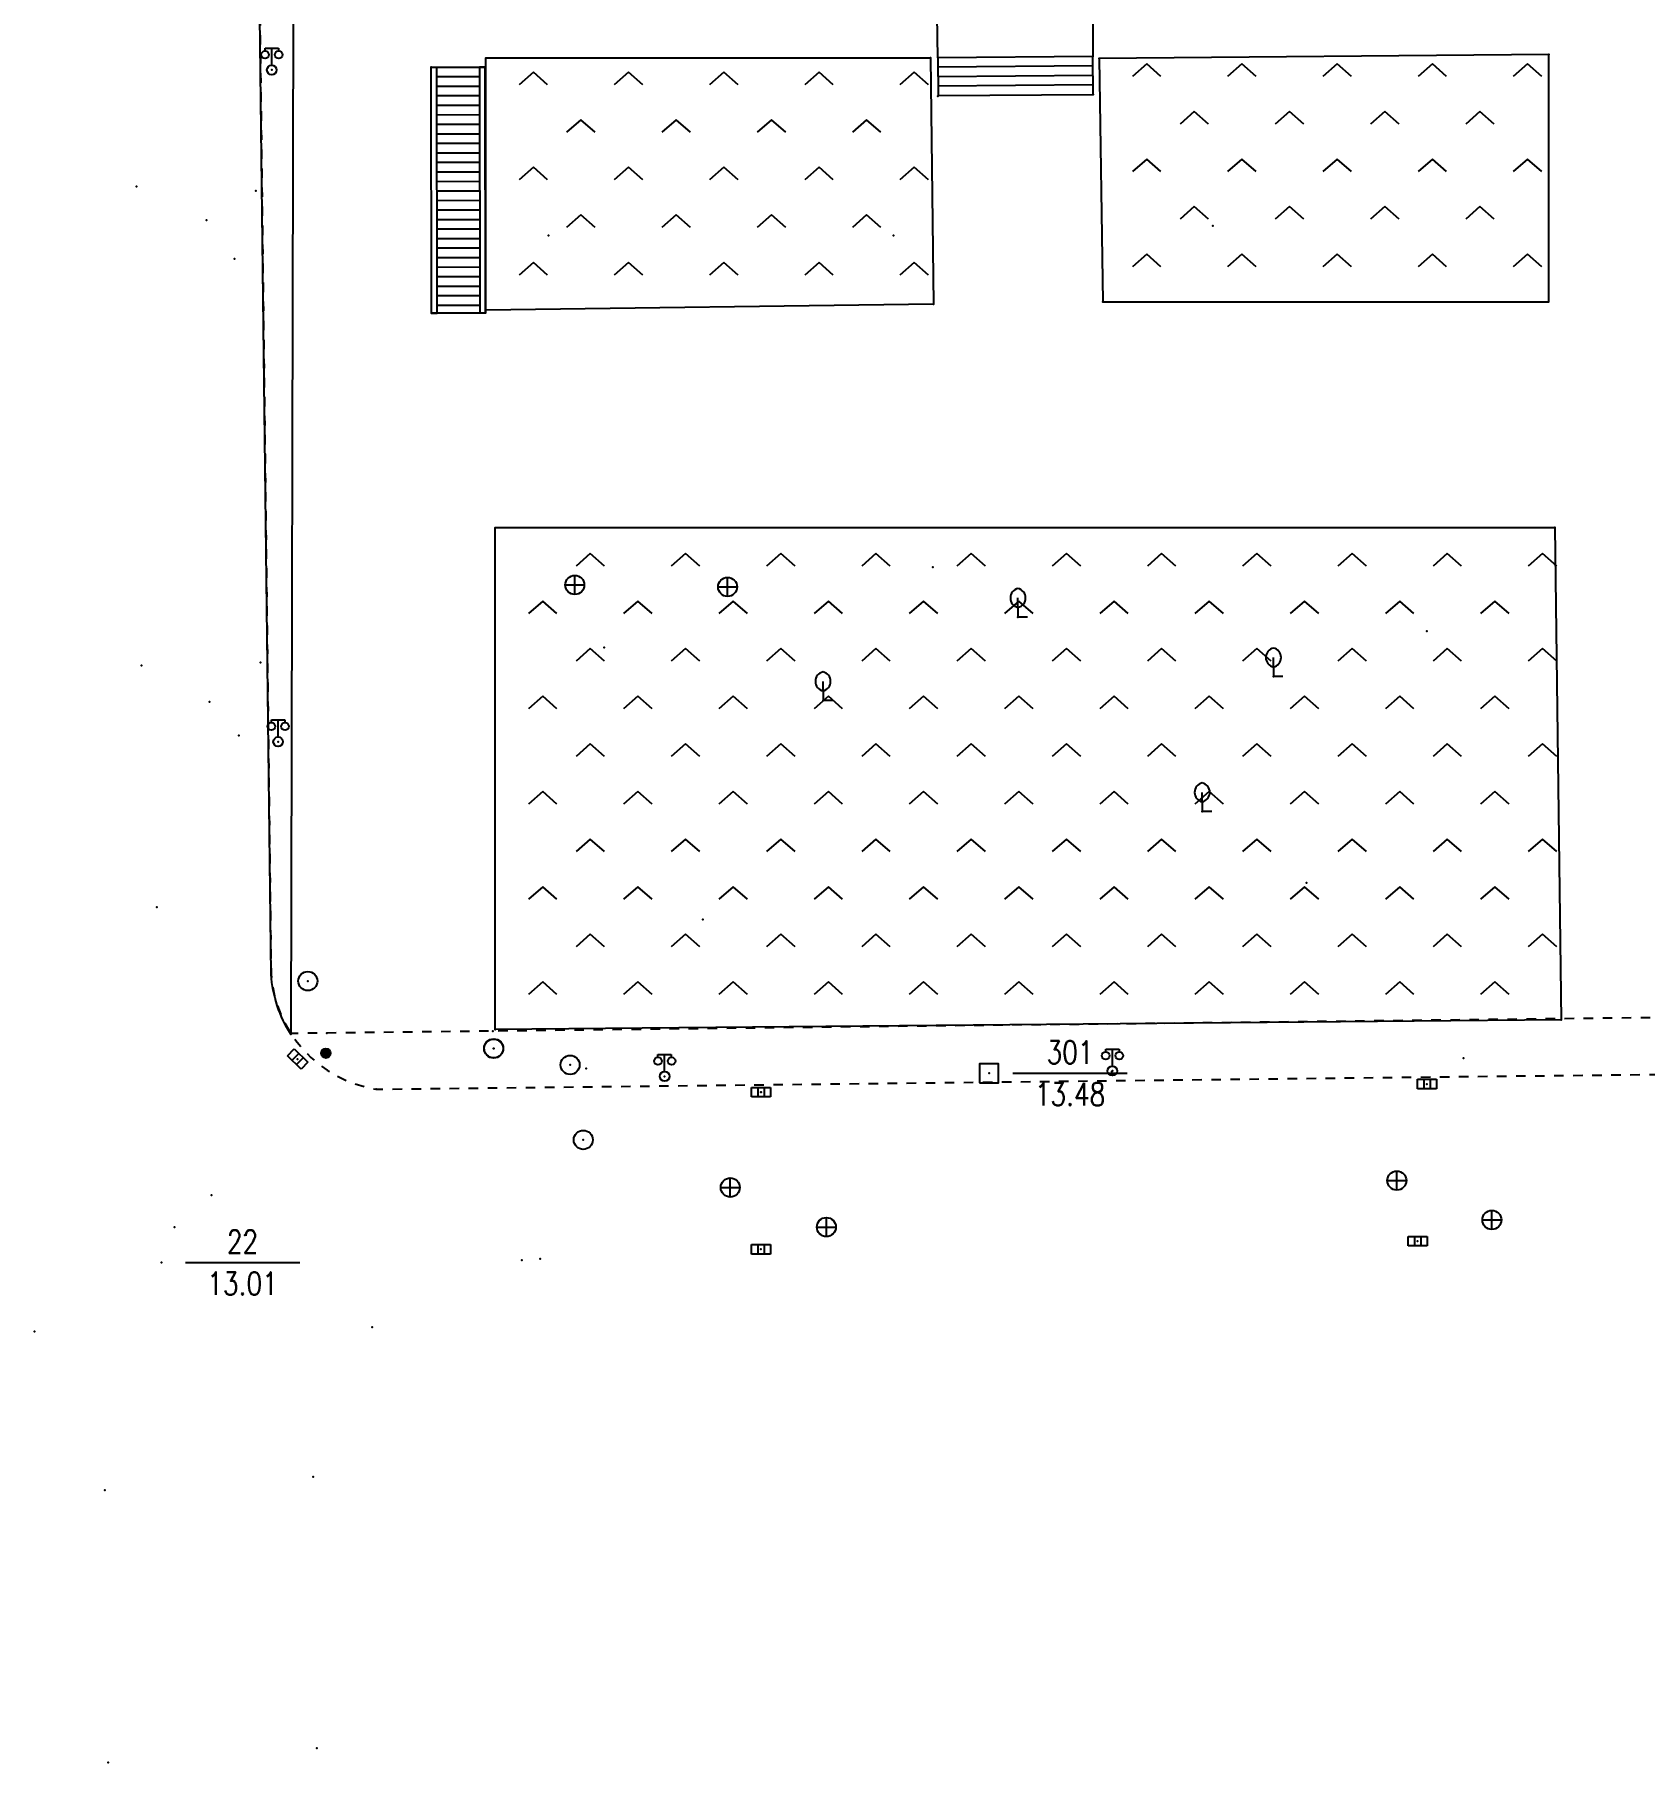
# Model space of a CAD drawing. Extents: x 1060 to 1934, y 610 to 1562.
# Drawn here: x 1469.4 to 1554, y 1172.1 to 1262.8 of the extents above; entities that cross this region are included whole.
import ezdxf
from ezdxf.enums import TextEntityAlignment as Align

# ---------------------------------------------------------------- set-up
doc = ezdxf.new("R2010")
doc.units = 0
doc.header["$LTSCALE"] = 0.5
doc.header["$PDSIZE"] = 0.2
doc.linetypes.add('X6', pattern=[2, 1, -1])
doc.layers.get('0').update_dxf_attribs({"linetype": 'CONTINUOUS'})
doc.layers.add('ASSIST', color=7, linetype='CONTINUOUS', plot=False)
for name, color, linetype in [('COMPONENT', 4, 'CONTINUOUS'), ('DLDW', 11, 'CONTINUOUS'), ('DLSS', 4, 'CONTINUOUS'), ('GXYZ', 2, 'CONTINUOUS'), ('JMD', 6, 'CONTINUOUS'), ('KZD', 1, 'CONTINUOUS'), ('ZBTZ', 3, 'CONTINUOUS'), ('ZDH', 1, 'CONTINUOUS')]:
    doc.layers.add(name, color=color, linetype=linetype)
doc.styles.add('HZ', font='rs.shx', dxfattribs={"width": 0.8, "bigfont": 'hztxt.shx'})

# ---------------------------------------------------------------- blocks, each defined once
blk = doc.blocks.new('gc043')
for p, q in [((-1, 0), (1, 0)), ((0, -1), (0, 1))]:
    blk.add_line(p, q)
blk.add_circle((0, 0), 1)
blk = doc.blocks.new('*U25')
at = {"linetype": 'Continuous'}
for points in [[(-0.5, 0.06), (-0.49, -0.11), (-0.49, 0.11)], [(-0.5, 0), (-0.5, -0.06), (-0.5, 0.06)], [(-0.49, -0.11), (-0.5, 0.06), (-0.5, -0.06)], [(-0.49, 0.11), (-0.47, -0.17), (-0.47, 0.17)], [(-0.47, -0.17), (-0.49, 0.11), (-0.49, -0.11)], [(-0.47, 0.17), (-0.45, -0.22), (-0.45, 0.22)], [(-0.45, -0.22), (-0.47, 0.17), (-0.47, -0.17)], [(-0.45, 0.22), (-0.42, -0.27), (-0.42, 0.27)], [(-0.42, -0.27), (-0.45, 0.22), (-0.45, -0.22)], [(-0.42, 0.27), (-0.39, -0.31), (-0.39, 0.31)], [(-0.39, -0.31), (-0.42, 0.27), (-0.42, -0.27)], [(-0.39, 0.31), (-0.35, -0.35), (-0.35, 0.35)], [(-0.35, -0.35), (-0.39, 0.31), (-0.39, -0.31)], [(-0.35, 0.35), (-0.31, -0.39), (-0.31, 0.39)], [(-0.31, -0.39), (-0.35, 0.35), (-0.35, -0.35)], [(-0.31, 0.39), (-0.27, -0.42), (-0.27, 0.42)], [(-0.27, -0.42), (-0.31, 0.39), (-0.31, -0.39)], [(-0.27, 0.42), (-0.22, -0.45), (-0.22, 0.45)], [(-0.22, -0.45), (-0.27, 0.42), (-0.27, -0.42)], [(-0.22, 0.45), (-0.17, -0.47), (-0.17, 0.47)], [(-0.17, -0.47), (-0.22, 0.45), (-0.22, -0.45)], [(-0.17, 0.47), (-0.11, -0.49), (-0.11, 0.49)], [(-0.11, -0.49), (-0.17, 0.47), (-0.17, -0.47)], [(-0.11, 0.49), (-0.06, -0.5), (-0.06, 0.5)], [(-0.06, -0.5), (-0.11, 0.49), (-0.11, -0.49)], [(0, -0.5), (-0.06, 0.5), (-0.06, -0.5)], [(-0.06, 0.5), (0, -0.5), (0, 0.5)], [(0.06, -0.5), (0, 0.5), (0, -0.5)], [(0, 0.5), (0.06, -0.5), (0.06, 0.5)], [(0.11, -0.49), (0.06, 0.5), (0.06, -0.5)], [(0.06, 0.5), (0.11, -0.49), (0.11, 0.49)], [(0.17, -0.47), (0.11, 0.49), (0.11, -0.49)], [(0.11, 0.49), (0.17, -0.47), (0.17, 0.47)], [(0.22, -0.45), (0.17, 0.47), (0.17, -0.47)], [(0.17, 0.47), (0.22, -0.45), (0.22, 0.45)], [(0.27, -0.42), (0.22, 0.45), (0.22, -0.45)], [(0.22, 0.45), (0.27, -0.42), (0.27, 0.42)], [(0.31, -0.39), (0.27, 0.42), (0.27, -0.42)], [(0.27, 0.42), (0.31, -0.39), (0.31, 0.39)], [(0.35, -0.35), (0.31, 0.39), (0.31, -0.39)], [(0.31, 0.39), (0.35, -0.35), (0.35, 0.35)], [(0.39, -0.31), (0.35, 0.35), (0.35, -0.35)], [(0.35, 0.35), (0.39, -0.31), (0.39, 0.31)], [(0.42, -0.27), (0.39, 0.31), (0.39, -0.31)], [(0.39, 0.31), (0.42, -0.27), (0.42, 0.27)], [(0.45, -0.22), (0.42, 0.27), (0.42, -0.27)], [(0.42, 0.27), (0.45, -0.22), (0.45, 0.22)], [(0.47, -0.17), (0.45, 0.22), (0.45, -0.22)], [(0.45, 0.22), (0.47, -0.17), (0.47, 0.17)], [(0.49, -0.11), (0.47, 0.17), (0.47, -0.17)], [(0.47, 0.17), (0.49, -0.11), (0.49, 0.11)], [(0.5, -0.06), (0.49, 0.11), (0.49, -0.11)], [(0.49, 0.11), (0.5, -0.06), (0.5, 0.06)], [(0.5, 0), (0.5, 0.06), (0.5, -0.06)]]:
    blk.add_solid(points, dxfattribs=at)
blk = doc.blocks.new('gcbj0106')
blk.add_circle((0, 0), 0.5)
at = {"linetype": 'Continuous'}
blk.add_blockref('*U25', (0, 0), dxfattribs=at)
blk = doc.blocks.new('gc097')
for p, q in [((-0.7, 2), (-0.7, 2.3)), ((-0.7, 2.3), (0.7, 2.3)), ((0, 0.5), (0, 2.3)), ((0.7, 2.3), (0.7, 2))]:
    blk.add_line(p, q)
for centre, radius in [((-0.7, 1.6), 0.4), ((0.73, 1.6), 0.4), ((0, 0), 0.5)]:
    blk.add_circle(centre, radius)
blk = doc.blocks.new('gc188')
blk.add_circle((0, 0), 1)
blk = doc.blocks.new('gc211')
for p, q in [((0, 0), (-1.5, -1.32)), ((1.5, -1.32), (0, 0))]:
    blk.add_line(p, q)
blk = doc.blocks.new('gc041')
for p, q in [((-1, 0.5), (1, 0.5)), ((-1, -0.5), (-1, 0.5)), ((-0.33, 0.5), (-0.33, -0.5)), ((0.33, 0.5), (0.33, -0.5)), ((1, 0.5), (1, -0.5)), ((1, -0.5), (-1, -0.5))]:
    blk.add_line(p, q)
blk = doc.blocks.new('gc143')
for p, q in [((0, 1), (0, 2)), ((0, 1), (0, 0)), ((1, 0), (0, 0))]:
    blk.add_line(p, q)
for centre, start, end in [((0.225, 2), 102.68038, 257.31962), ((-0.225, 2), 282.68038, 77.31962)]:
    blk.add_arc(centre, 1.025, start, end)
blk = doc.blocks.new('gc115')
blk.add_lwpolyline([(-1, -1), (1, -1), (1, 1), (-1, 1)], close=True)
blk.add_point((0, 0))

msp = doc.modelspace()

# ---------------------------------------------------------------- linework, layer by layer
at = {"layer": 'ASSIST', "linetype": 'Continuous', "flags": 128}
for points in [[(1525.019, 1259.676), (1525.002, 1261.67), (1516.859, 1261.601), (1516.876, 1259.607)], [(1490.28, 1248.183), (1490.263, 1261.107), (1493.101, 1261.111), (1493.118, 1248.187)]]:
    msp.add_lwpolyline(points, close=True, dxfattribs=at)
at = {"layer": 'DLSS', "linetype": 'X6', "elevation": 13.77, "flags": 128}
msp.add_lwpolyline([(1481.268, 1263.787), (1481.854, 1213.45, 0.346148), (1487.364, 1207.429), (1565.32, 1208.333)], format="xyb", dxfattribs=at)
msp.add_lwpolyline([(1570.272, 1211.37), (1482.895, 1210.356)], dxfattribs=at)
at = {"layer": 'JMD', "linetype": 'Continuous'}
for p, q in [((1525.002, 1261.67), (1516.859, 1261.601)), ((1516.859, 1261.601), (1516.876, 1259.607)), ((1525.019, 1259.676), (1525.002, 1261.67)), ((1490.263, 1261.107), (1490.563, 1261.107)), ((1490.28, 1248.183), (1490.263, 1261.107)), ((1490.563, 1261.107), (1492.801, 1261.11)), ((1490.58, 1248.183), (1490.563, 1261.107)), ((1490.564, 1260.607), (1492.802, 1260.61)), ((1493.101, 1261.111), (1492.801, 1261.11)), ((1492.801, 1261.11), (1492.818, 1248.186)), ((1493.118, 1248.187), (1493.101, 1261.111)), ((1525.006, 1261.17), (1516.863, 1261.101)), ((1525.011, 1260.67), (1516.867, 1260.601)), ((1490.564, 1260.107), (1492.802, 1260.11)), ((1490.565, 1259.607), (1492.803, 1259.61)), ((1525.015, 1260.17), (1516.871, 1260.101)), ((1490.566, 1259.107), (1492.804, 1259.11)), ((1490.566, 1258.607), (1492.804, 1258.61)), ((1490.567, 1258.107), (1492.805, 1258.11)), ((1490.568, 1257.607), (1492.806, 1257.61)), ((1490.568, 1257.107), (1492.806, 1257.11)), ((1490.569, 1256.607), (1492.807, 1256.61)), ((1490.57, 1256.107), (1492.808, 1256.11)), ((1490.57, 1255.607), (1492.808, 1255.61)), ((1490.571, 1255.107), (1492.809, 1255.11)), ((1490.572, 1254.607), (1492.81, 1254.61)), ((1490.572, 1254.107), (1492.81, 1254.11)), ((1490.573, 1253.607), (1492.811, 1253.61)), ((1490.574, 1253.107), (1492.812, 1253.11)), ((1490.574, 1252.607), (1492.812, 1252.61)), ((1490.575, 1252.107), (1492.813, 1252.11)), ((1490.575, 1251.607), (1492.813, 1251.61)), ((1490.576, 1251.107), (1492.814, 1251.11)), ((1490.577, 1250.607), (1492.815, 1250.61)), ((1490.577, 1250.107), (1492.815, 1250.11)), ((1490.578, 1249.607), (1492.816, 1249.61)), ((1490.579, 1249.107), (1492.817, 1249.11)), ((1490.579, 1248.607), (1492.817, 1248.61)), ((1490.28, 1248.183), (1490.58, 1248.183)), ((1493.118, 1248.187), (1492.818, 1248.186))]:
    msp.add_line(p, q, dxfattribs=at)
at = {"layer": 'JMD', "linetype": 'Continuous', "flags": 128}
msp.add_lwpolyline([(1516.859, 1261.601), (1516.832, 1263.82), (1525.002, 1263.918), (1525.002, 1261.67)], dxfattribs=at)
at = {"layer": 'KZD', "linetype": 'Continuous'}
for p, q in [((1520.805, 1208.267), (1526.805, 1208.267)), ((1477.354, 1198.323), (1483.354, 1198.323)), ((1477.354, 1198.323), (1483.354, 1198.323))]:
    msp.add_line(p, q, dxfattribs=at)
at = {"layer": 'ZBTZ', "linetype": 'Continuous', "flags": 128}
msp.add_lwpolyline([(1481.268, 1263.787), (1483.007, 1263.787), (1482.895, 1210.314, -0.124342), (1481.854, 1213.45), (1481.268, 1263.787)], format="xyb", close=True, dxfattribs=at)
for points, elevation in [([(1516.471, 1261.591), (1516.635, 1248.658), (1493.123, 1248.343), (1493.123, 1261.591)], 14.038), ([(1548.952, 1261.762), (1525.33, 1261.557), (1525.523, 1248.777), (1548.952, 1248.777)], 14.007), ([(1549.259, 1236.922), (1549.592, 1211.077), (1493.615, 1210.565), (1493.615, 1236.922)], 14.01)]:
    msp.add_lwpolyline(points, close=True, dxfattribs=dict(at, elevation=elevation))
at = {"layer": 'ZDH', "linetype": 'Continuous'}
for p in [(1516.471, 1261.591, 14.038), (1516.471, 1261.591, 14.038), (1516.471, 1261.591, 14.038), (1525.002, 1261.67, 15.225), (1525.002, 1261.67, 15.225), (1525.002, 1261.67, 15.225), (1525.33, 1261.557, 14), (1525.33, 1261.557, 14), (1525.33, 1261.557, 14), (1548.952, 1261.762, 14.007), (1548.952, 1261.762, 14.007), (1548.952, 1261.762, 14.007), (1481.886, 1260.954, 13.539), (1481.886, 1260.954, 13.539), (1481.886, 1260.954, 13.539), (1490.263, 1261.107, 19.29), (1490.263, 1261.107, 19.29), (1490.263, 1261.107, 19.29), (1516.858, 1259.573, 14.03), (1516.858, 1259.573, 14.03), (1516.858, 1259.573, 14.03), (1525.019, 1259.676, 14.015), (1525.019, 1259.676, 14.015), (1525.019, 1259.676, 14.015), (1474.79, 1254.843, 13.269), (1474.79, 1254.843, 13.269), (1474.79, 1254.843, 13.269), (1481.045, 1254.603, 13.255), (1481.045, 1254.603, 13.255), (1481.045, 1254.603, 13.255), (1478.453, 1253.068, 13.297), (1478.453, 1253.068, 13.297), (1478.453, 1253.068, 13.297), (1496.425, 1252.255, 14.219), (1496.425, 1252.255, 14.219), (1496.425, 1252.255, 14.219), (1514.543, 1252.263, 14.443), (1514.543, 1252.263, 14.443), (1514.543, 1252.263, 14.443), (1531.304, 1252.771, 14.317), (1531.304, 1252.771, 14.317), (1531.304, 1252.771, 14.317), (1479.923, 1251.031, 13.274), (1479.923, 1251.031, 13.274), (1479.923, 1251.031, 13.274), (1516.635, 1248.658, 14.059), (1516.635, 1248.658, 14.059), (1516.635, 1248.658, 14.059), (1525.523, 1248.777, 14.035), (1525.523, 1248.777, 14.035), (1525.523, 1248.777, 14.035), (1490.28, 1248.183, 14.026), (1490.28, 1248.183, 14.026), (1490.28, 1248.183, 14.026), (1493.101, 1248.216, 14.021), (1493.101, 1248.216, 14.021), (1493.101, 1248.216, 14.021), (1493.123, 1248.343, 13.99), (1493.123, 1248.343, 13.99), (1493.123, 1248.343, 13.99), (1549.259, 1236.922, 14.01), (1549.259, 1236.922, 14.01), (1549.259, 1236.922, 14.01), (1516.603, 1234.851, 14.384), (1516.603, 1234.851, 14.384), (1516.603, 1234.851, 14.384), (1497.8, 1233.91, 14.195), (1497.8, 1233.91, 14.195), (1497.8, 1233.91, 14.195), (1505.822, 1233.807, 14.291), (1505.822, 1233.807, 14.291), (1505.822, 1233.807, 14.291), (1521.07, 1232.227, 14.408), (1521.07, 1232.227, 14.408), (1521.07, 1232.227, 14.408), (1542.54, 1231.492, 14.409), (1542.54, 1231.492, 14.409), (1542.54, 1231.492, 14.409), (1499.339, 1230.63, 14.513), (1499.339, 1230.63, 14.513), (1499.339, 1230.63, 14.513), (1475.052, 1229.678, 13.142), (1475.052, 1229.678, 13.142), (1475.052, 1229.678, 13.142), (1481.295, 1229.841, 13.144), (1481.295, 1229.841, 13.144), (1481.295, 1229.841, 13.144), (1534.483, 1229.099, 14.222), (1534.483, 1229.099, 14.222), (1534.483, 1229.099, 14.222), (1478.618, 1227.78, 13.178), (1478.618, 1227.78, 13.178), (1478.618, 1227.78, 13.178), (1510.834, 1227.847, 14.443), (1510.834, 1227.847, 14.443), (1510.834, 1227.847, 14.443), (1480.164, 1225.997, 13.152), (1480.164, 1225.997, 13.152), (1480.164, 1225.997, 13.152), (1482.219, 1225.679, 13.343), (1482.219, 1225.679, 13.343), (1482.219, 1225.679, 13.343), (1530.747, 1222.017, 14.09), (1530.747, 1222.017, 14.09), (1530.747, 1222.017, 14.09), (1536.22, 1218.261, 14.082), (1536.22, 1218.261, 14.082), (1536.22, 1218.261, 14.082), (1475.851, 1216.995, 13.083), (1475.851, 1216.995, 13.083), (1475.851, 1216.995, 13.083), (1504.523, 1216.344, 14.112), (1504.523, 1216.344, 14.112), (1504.523, 1216.344, 14.112), (1481.854, 1213.45, 13.078), (1481.854, 1213.45, 13.078), (1481.854, 1213.45, 13.078), (1483.782, 1213.109, 13.21), (1483.782, 1213.109, 13.21), (1483.782, 1213.109, 13.21), (1493.615, 1210.565, 13.389), (1493.615, 1210.565, 13.389), (1549.592, 1211.077, 13.467), (1549.592, 1211.077, 13.467), (1549.592, 1211.077, 13.467), (1482.895, 1210.314, 13.198), (1482.895, 1210.314, 13.198), (1482.895, 1210.314, 13.198), (1484.788, 1210.378, 13.316), (1484.788, 1210.378, 13.316), (1484.788, 1210.378, 13.316), (1493.488, 1210.48, 13.343), (1493.488, 1210.48, 13.343), (1493.488, 1210.48, 13.343), (1483.247, 1209.015, 13.07), (1483.247, 1209.015, 13.07), (1483.247, 1209.015, 13.07), (1484.731, 1209.318, 13.174), (1484.731, 1209.318, 13.174), (1484.731, 1209.318, 13.174), (1493.539, 1209.564, 13.386), (1493.541, 1209.575, 13.386), (1493.541, 1209.575, 13.386), (1493.541, 1209.575, 13.386), (1497.553, 1208.706, 13.466), (1497.553, 1208.706, 13.466), (1497.553, 1208.706, 13.466), (1544.459, 1209.061, 13.43), (1544.459, 1209.061, 13.43), (1544.459, 1209.061, 13.43), (1498.405, 1208.518, 13.477), (1498.405, 1208.518, 13.477), (1498.405, 1208.518, 13.477), (1502.518, 1208.105, 13.423), (1502.518, 1208.105, 13.423), (1502.518, 1208.105, 13.423), (1519.555, 1208.267, 13.478), (1525.999, 1208.365, 13.466), (1526.026, 1208.391, 13.457), (1526.026, 1208.391, 13.457), (1526.026, 1208.391, 13.457), (1487.364, 1207.429, 13.153), (1487.364, 1207.429, 13.153), (1487.364, 1207.429, 13.153), (1507.571, 1207.276, 13.326), (1507.571, 1207.276, 13.326), (1507.571, 1207.276, 13.326), (1507.58, 1207.275, 13.327), (1542.541, 1207.702, 13.309), (1542.541, 1207.702, 13.309), (1542.541, 1207.702, 13.309), (1498.246, 1204.768, 13.354), (1498.246, 1204.768, 13.354), (1498.246, 1204.768, 13.354), (1540.965, 1202.63, 13.386), (1540.965, 1202.63, 13.386), (1540.965, 1202.63, 13.386), (1478.727, 1201.869, 13.091), (1478.727, 1201.869, 13.091), (1478.727, 1201.869, 13.091), (1505.965, 1202.268, 13.408), (1505.965, 1202.268, 13.408), (1505.965, 1202.268, 13.408), (1545.954, 1200.564, 13.352), (1545.954, 1200.564, 13.352), (1545.954, 1200.564, 13.352), (1476.782, 1200.189, 13.039), (1476.782, 1200.189, 13.039), (1476.782, 1200.189, 13.039), (1480.47, 1199.757, 13.127), (1480.47, 1199.757, 13.127), (1480.47, 1199.757, 13.127), (1511.008, 1200.19, 13.37), (1511.008, 1200.19, 13.37), (1511.008, 1200.19, 13.37), (1507.57, 1199.022, 13.336), (1507.57, 1199.022, 13.336), (1507.57, 1199.022, 13.336), (1542.051, 1199.453, 13.339), (1542.051, 1199.453, 13.339), (1542.051, 1199.453, 13.339), (1476.104, 1198.323, 13.011), (1495.014, 1198.458, 13.261), (1495.014, 1198.458, 13.261), (1495.014, 1198.458, 13.261), (1495.978, 1198.525, 13.272), (1495.987, 1198.525, 13.272), (1495.987, 1198.525, 13.272), (1495.987, 1198.525, 13.272), (1469.433, 1194.703, 12.729), (1487.159, 1194.934, 13.05), (1484.055, 1187.074, 12.871), (1473.126, 1186.381, 12.802), (1484.246, 1172.829, 12.643), (1473.297, 1172.074, 12.636)]:
    msp.add_point(p, dxfattribs=at)

# ---------------------------------------------------------------- block references
at = {"layer": 'COMPONENT', "linetype": 'Continuous', "xscale": 0.5, "yscale": 0.5}
msp.add_blockref('gcbj0106', (1484.731, 1209.318, 13.174), dxfattribs=at)
at = {"layer": 'DLDW', "linetype": 'Continuous', "xscale": 0.5, "yscale": 0.5}
for p in [(1481.886, 1260.954, 13.539), (1482.219, 1225.679, 13.343), (1502.518, 1208.105, 13.423), (1526.026, 1208.391, 13.457)]:
    msp.add_blockref('gc097', p, dxfattribs=at)
at = {"layer": 'GXYZ', "linetype": 'Continuous', "xscale": 0.5, "yscale": 0.5}
for name, p in [('gc043', (1497.8, 1233.91)), ('gc043', (1497.8, 1233.91)), ('gc043', (1505.822, 1233.807)), ('gc043', (1505.822, 1233.807)), ('gc188', (1483.782, 1213.109)), ('gc188', (1493.539, 1209.564)), ('gc188', (1493.541, 1209.575)), ('gc188', (1497.553, 1208.706)), ('gc188', (1498.246, 1204.768)), ('gc043', (1505.965, 1202.268)), ('gc043', (1540.965, 1202.63)), ('gc043', (1511.008, 1200.19)), ('gc043', (1545.954, 1200.564))]:
    msp.add_blockref(name, p, dxfattribs=at)
at = {"layer": 'GXYZ', "linetype": 'Continuous', "xscale": 0.5, "yscale": 0.5, "zscale": 0.5, "rotation": 315.5555886740968}
msp.add_blockref('gc041', (1483.247, 1209.015, 13.07), dxfattribs=at)
at = {"layer": 'GXYZ', "linetype": 'Continuous', "xscale": 0.5, "yscale": 0.5, "zscale": 0.5}
for p in [(1542.541, 1207.702, 13.309), (1507.571, 1207.276, 13.326), (1542.051, 1199.453, 13.339), (1507.57, 1199.022, 13.336)]:
    msp.add_blockref('gc041', p, dxfattribs=at)
at = {"layer": 'KZD', "linetype": 'Continuous', "xscale": 0.5, "yscale": 0.5}
msp.add_blockref('gc115', (1519.555, 1208.267, 13.478), dxfattribs=at)
at = {"layer": 'ZBTZ', "linetype": 'Continuous', "xscale": 0.5, "yscale": 0.5}
for name, p in [('gc211', (1495.623, 1260.843)), ('gc211', (1500.623, 1260.843)), ('gc211', (1505.623, 1260.843)), ('gc211', (1510.623, 1260.843)), ('gc211', (1515.623, 1260.843)), ('gc211', (1527.83, 1261.277)), ('gc211', (1532.83, 1261.277)), ('gc211', (1537.83, 1261.277)), ('gc211', (1542.83, 1261.277)), ('gc211', (1547.83, 1261.277)), ('gc211', (1530.33, 1258.777)), ('gc211', (1535.33, 1258.777)), ('gc211', (1540.33, 1258.777)), ('gc211', (1545.33, 1258.777)), ('gc211', (1498.123, 1258.343)), ('gc211', (1503.123, 1258.343)), ('gc211', (1508.123, 1258.343)), ('gc211', (1513.123, 1258.343)), ('gc211', (1527.83, 1256.277)), ('gc211', (1532.83, 1256.277)), ('gc211', (1537.83, 1256.277)), ('gc211', (1542.83, 1256.277)), ('gc211', (1547.83, 1256.277)), ('gc211', (1495.623, 1255.843)), ('gc211', (1500.623, 1255.843)), ('gc211', (1505.623, 1255.843)), ('gc211', (1510.623, 1255.843)), ('gc211', (1515.623, 1255.843)), ('gc211', (1498.123, 1253.343)), ('gc211', (1503.123, 1253.343)), ('gc211', (1508.123, 1253.343)), ('gc211', (1513.123, 1253.343)), ('gc211', (1530.33, 1253.777)), ('gc211', (1535.33, 1253.777)), ('gc211', (1540.33, 1253.777)), ('gc211', (1545.33, 1253.777)), ('gc211', (1495.623, 1250.843)), ('gc211', (1500.623, 1250.843)), ('gc211', (1505.623, 1250.843)), ('gc211', (1510.623, 1250.843)), ('gc211', (1515.623, 1250.843)), ('gc211', (1527.83, 1251.277)), ('gc211', (1532.83, 1251.277)), ('gc211', (1537.83, 1251.277)), ('gc211', (1542.83, 1251.277)), ('gc211', (1547.83, 1251.277)), ('gc211', (1498.615, 1235.565)), ('gc211', (1503.615, 1235.565)), ('gc211', (1508.615, 1235.565)), ('gc211', (1513.615, 1235.565)), ('gc211', (1518.615, 1235.565)), ('gc211', (1523.615, 1235.565)), ('gc211', (1528.615, 1235.565)), ('gc211', (1533.615, 1235.565)), ('gc211', (1538.615, 1235.565)), ('gc211', (1543.615, 1235.565)), ('gc211', (1548.615, 1235.565)), ('gc143', (1521.07, 1232.227, 14.408)), ('gc211', (1496.115, 1233.065)), ('gc211', (1501.115, 1233.065)), ('gc211', (1506.115, 1233.065)), ('gc211', (1511.115, 1233.065)), ('gc211', (1516.115, 1233.065)), ('gc211', (1521.115, 1233.065)), ('gc211', (1526.115, 1233.065)), ('gc211', (1531.115, 1233.065)), ('gc211', (1536.115, 1233.065)), ('gc211', (1541.115, 1233.065)), ('gc211', (1546.115, 1233.065)), ('gc211', (1498.615, 1230.565)), ('gc211', (1503.615, 1230.565)), ('gc211', (1508.615, 1230.565)), ('gc211', (1513.615, 1230.565)), ('gc211', (1518.615, 1230.565)), ('gc211', (1523.615, 1230.565)), ('gc211', (1528.615, 1230.565)), ('gc211', (1533.615, 1230.565)), ('gc143', (1534.483, 1229.099, 14.222)), ('gc211', (1538.615, 1230.565)), ('gc211', (1543.615, 1230.565)), ('gc211', (1548.615, 1230.565)), ('gc143', (1510.834, 1227.847, 14.443)), ('gc211', (1496.115, 1228.065)), ('gc211', (1501.115, 1228.065)), ('gc211', (1506.115, 1228.065)), ('gc211', (1511.115, 1228.065)), ('gc211', (1516.115, 1228.065)), ('gc211', (1521.115, 1228.065)), ('gc211', (1526.115, 1228.065)), ('gc211', (1531.115, 1228.065)), ('gc211', (1536.115, 1228.065)), ('gc211', (1541.115, 1228.065)), ('gc211', (1546.115, 1228.065)), ('gc211', (1498.615, 1225.565)), ('gc211', (1503.615, 1225.565)), ('gc211', (1508.615, 1225.565)), ('gc211', (1513.615, 1225.565)), ('gc211', (1518.615, 1225.565)), ('gc211', (1523.615, 1225.565)), ('gc211', (1528.615, 1225.565)), ('gc211', (1533.615, 1225.565)), ('gc211', (1538.615, 1225.565)), ('gc211', (1543.615, 1225.565)), ('gc211', (1548.615, 1225.565)), ('gc143', (1530.747, 1222.017, 14.09)), ('gc211', (1496.115, 1223.065)), ('gc211', (1501.115, 1223.065)), ('gc211', (1506.115, 1223.065)), ('gc211', (1511.115, 1223.065)), ('gc211', (1516.115, 1223.065)), ('gc211', (1521.115, 1223.065)), ('gc211', (1526.115, 1223.065)), ('gc211', (1531.115, 1223.065)), ('gc211', (1536.115, 1223.065)), ('gc211', (1541.115, 1223.065)), ('gc211', (1546.115, 1223.065)), ('gc211', (1498.615, 1220.565)), ('gc211', (1503.615, 1220.565)), ('gc211', (1508.615, 1220.565)), ('gc211', (1513.615, 1220.565)), ('gc211', (1518.615, 1220.565)), ('gc211', (1523.615, 1220.565)), ('gc211', (1528.615, 1220.565)), ('gc211', (1533.615, 1220.565)), ('gc211', (1538.615, 1220.565)), ('gc211', (1543.615, 1220.565)), ('gc211', (1548.615, 1220.565)), ('gc211', (1496.115, 1218.065)), ('gc211', (1501.115, 1218.065)), ('gc211', (1506.115, 1218.065)), ('gc211', (1511.115, 1218.065)), ('gc211', (1516.115, 1218.065)), ('gc211', (1521.115, 1218.065)), ('gc211', (1526.115, 1218.065)), ('gc211', (1531.115, 1218.065)), ('gc211', (1536.115, 1218.065)), ('gc211', (1541.115, 1218.065)), ('gc211', (1546.115, 1218.065)), ('gc211', (1498.615, 1215.565)), ('gc211', (1503.615, 1215.565)), ('gc211', (1508.615, 1215.565)), ('gc211', (1513.615, 1215.565)), ('gc211', (1518.615, 1215.565)), ('gc211', (1523.615, 1215.565)), ('gc211', (1528.615, 1215.565)), ('gc211', (1533.615, 1215.565)), ('gc211', (1538.615, 1215.565)), ('gc211', (1543.615, 1215.565)), ('gc211', (1548.615, 1215.565)), ('gc211', (1496.115, 1213.065)), ('gc211', (1501.115, 1213.065)), ('gc211', (1506.115, 1213.065)), ('gc211', (1511.115, 1213.065)), ('gc211', (1516.115, 1213.065)), ('gc211', (1521.115, 1213.065)), ('gc211', (1526.115, 1213.065)), ('gc211', (1531.115, 1213.065)), ('gc211', (1536.115, 1213.065)), ('gc211', (1541.115, 1213.065)), ('gc211', (1546.115, 1213.065))]:
    msp.add_blockref(name, p, dxfattribs=at)

# ---------------------------------------------------------------- texts
at = {"layer": 'KZD', "linetype": 'Continuous', "style": 'HZ', "width": 0.8}
for s, p in [('301', (1523.805, 1209.367)), ('13.48', (1523.805, 1207.167)), ('22', (1480.354, 1199.423)), ('22', (1480.354, 1199.423)), ('13.01', (1480.354, 1197.223)), ('13.01', (1480.354, 1197.223))]:
    msp.add_text(s, height=1.2, dxfattribs=at).set_placement(p, align=Align.MIDDLE)

doc.saveas('drawing.dxf')
